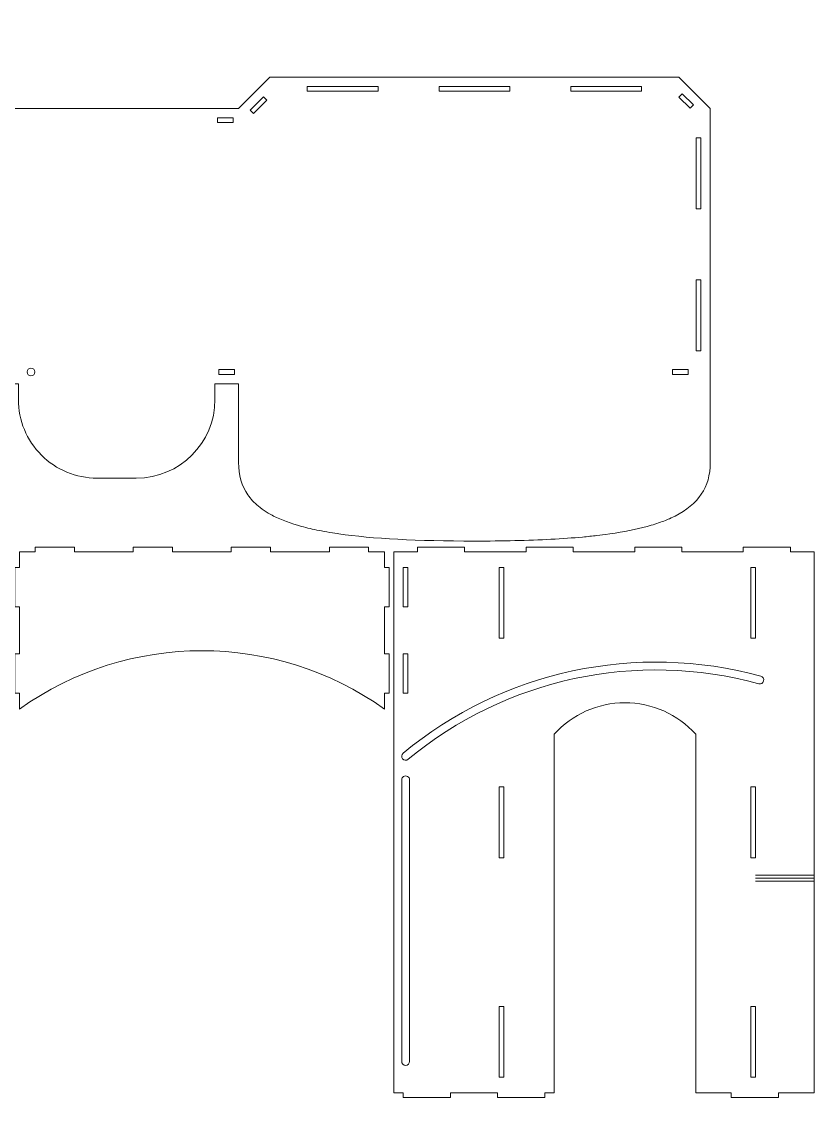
# Model space of a CAD drawing. Header units: millimetres. Extents: x -1649 to 1065, y -1734 to 2335.
# Drawn here: x -63 to 441, y -1734 to -1037 of the extents above; entities that cross this region are included whole.
import ezdxf

# ---------------------------------------------------------------- set-up
doc = ezdxf.new("R2010")
doc.units = ezdxf.units.MM
doc.header["$MEASUREMENT"] = 0
doc.layers.add('Camada 1', color=7, linetype='Continuous')

msp = doc.modelspace()

# ---------------------------------------------------------------- linework, layer by layer
at = {"layer": 'Camada 1', "color": 250, "lineweight": 20}
for points, knots in [([(-325.1535, -1056.6075), (-325.1535, -1056.6075), (-325.1535, -1336.6075), (-325.1535, -1336.6075), (-325.1535, -1336.6075), (-325.1535, -1336.6075), (-75.1535, -1336.6075), (-75.1535, -1336.6075), (-75.1535, -1336.6075), (-75.1535, -1336.6075), (-75.1535, -1266.6075), (-75.1535, -1266.6075), (-75.1535, -1266.6075), (-75.1535, -1266.6075), (-65.1535, -1266.6075), (-65.1535, -1266.6075), (-65.1535, -1266.6075), (-65.1535, -1266.6075), (-65.1535, -1276.6075), (-65.1535, -1276.6075), (-65.1535, -1276.6075), (-65.1535, -1289.8683), (-59.8857, -1302.586), (-50.5088, -1311.9628), (-50.5088, -1311.9628), (-41.132, -1321.3397), (-28.4143, -1326.6075), (-15.1535, -1326.6075), (-15.1535, -1326.6075), (-15.1535, -1326.6075), (9.8465, -1326.6075), (9.8465, -1326.6075), (9.8465, -1326.6075), (37.4606, -1326.6075), (59.8464, -1304.2219), (59.8465, -1276.6075), (59.8465, -1276.6075), (59.8465, -1276.6075), (59.8465, -1266.6075), (59.8465, -1266.6075), (59.8465, -1266.6075), (59.8465, -1266.6075), (74.8465, -1266.6075), (74.8465, -1266.6075), (74.8465, -1266.6075), (74.8465, -1266.6075), (74.8465, -1316.6075), (74.8465, -1316.6075), (74.8465, -1316.6075), (74.8465, -1324.575), (77.0438, -1331.7669), (80.6953, -1337.0981), (80.6953, -1337.0981), (82.5211, -1339.7637), (84.8057, -1342.2269), (87.5492, -1344.4876), (87.5492, -1344.4876), (90.2928, -1346.7484), (94.6837, -1349.4091), (97.1565, -1350.6625), (97.1565, -1350.6625), (102.1021, -1353.1694), (108.0316, -1355.3691), (114.945, -1357.2617), (114.945, -1357.2617), (118.4017, -1358.208), (122.1044, -1359.0776), (126.053, -1359.8703), (126.053, -1359.8703), (130.0017, -1360.6631), (135.98, -1361.6358), (138.6369, -1362.0182), (138.6369, -1362.0182), (159.8918, -1365.0777), (188.6283, -1366.6075), (224.8465, -1366.6075), (224.8465, -1366.6075), (242.9498, -1366.6075), (259.1843, -1366.2253), (273.5498, -1365.4608), (273.5498, -1365.4608), (280.7326, -1365.0785), (287.4482, -1364.6007), (293.6965, -1364.0274), (293.6965, -1364.0274), (296.8207, -1363.7407), (299.828, -1363.4301), (302.7186, -1363.0956), (302.7186, -1363.0956), (305.6092, -1362.7612), (306.6126, -1362.6575), (311.0399, -1362.0206), (311.0399, -1362.0206), (319.8945, -1360.7467), (327.7715, -1359.1675), (334.6711, -1357.2828), (334.6711, -1357.2828), (338.1209, -1356.3405), (341.3262, -1355.3218), (344.2873, -1354.2268), (344.2873, -1354.2268), (347.2483, -1353.1318), (348.7574, -1352.5699), (352.4371, -1350.7128), (352.4371, -1350.7128), (367.1562, -1343.2844), (374.8465, -1332.5677), (374.8465, -1316.6075), (374.8465, -1316.6075), (374.8465, -1316.6075), (374.8465, -1091.6075), (374.8465, -1091.6075), (374.8465, -1091.6075), (374.8465, -1091.6075), (354.8465, -1071.6075), (354.8465, -1071.6075), (354.8465, -1071.6075), (354.8465, -1071.6075), (94.8465, -1071.6075), (94.8465, -1071.6075), (94.8465, -1071.6075), (94.8465, -1071.6075), (74.8465, -1091.6075), (74.8465, -1091.6075), (74.8465, -1091.6075), (74.8465, -1091.6075), (-75.1535, -1091.6075), (-75.1535, -1091.6075), (-75.1535, -1091.6075), (-75.1535, -1091.6075), (-75.1535, -1056.6075), (-75.1535, -1056.6075), (-75.1535, -1056.6075), (-75.1535, -1056.6075), (-95.1535, -1036.6075), (-95.1535, -1036.6075), (-95.1535, -1036.6075), (-95.1535, -1036.6075), (-305.1535, -1036.6075), (-305.1535, -1036.6075), (-305.1535, -1036.6075), (-305.1535, -1036.6075), (-325.1535, -1056.6075), (-325.1535, -1056.6075)], [0, 0, 0, 0, 0.02702703, 0.02702703, 0.02702703, 0.02702703, 0.05405405, 0.05405405, 0.05405405, 0.05405405, 0.08108108, 0.08108108, 0.08108108, 0.08108108, 0.10810811, 0.10810811, 0.10810811, 0.10810811, 0.13513514, 0.13513514, 0.13513514, 0.13513514, 0.16216216, 0.16216216, 0.16216216, 0.16216216, 0.18918919, 0.18918919, 0.18918919, 0.18918919, 0.21621622, 0.21621622, 0.21621622, 0.21621622, 0.24324324, 0.24324324, 0.24324324, 0.24324324, 0.27027027, 0.27027027, 0.27027027, 0.27027027, 0.2972973, 0.2972973, 0.2972973, 0.2972973, 0.32432432, 0.32432432, 0.32432432, 0.32432432, 0.35135135, 0.35135135, 0.35135135, 0.35135135, 0.37837838, 0.37837838, 0.37837838, 0.37837838, 0.40540541, 0.40540541, 0.40540541, 0.40540541, 0.43243243, 0.43243243, 0.43243243, 0.43243243, 0.45945946, 0.45945946, 0.45945946, 0.45945946, 0.48648649, 0.48648649, 0.48648649, 0.48648649, 0.51351351, 0.51351351, 0.51351351, 0.51351351, 0.54054054, 0.54054054, 0.54054054, 0.54054054, 0.56756757, 0.56756757, 0.56756757, 0.56756757, 0.59459459, 0.59459459, 0.59459459, 0.59459459, 0.62162162, 0.62162162, 0.62162162, 0.62162162, 0.64864865, 0.64864865, 0.64864865, 0.64864865, 0.67567568, 0.67567568, 0.67567568, 0.67567568, 0.7027027, 0.7027027, 0.7027027, 0.7027027, 0.72972973, 0.72972973, 0.72972973, 0.72972973, 0.75675676, 0.75675676, 0.75675676, 0.75675676, 0.78378378, 0.78378378, 0.78378378, 0.78378378, 0.81081081, 0.81081081, 0.81081081, 0.81081081, 0.83783784, 0.83783784, 0.83783784, 0.83783784, 0.86486486, 0.86486486, 0.86486486, 0.86486486, 0.89189189, 0.89189189, 0.89189189, 0.89189189, 0.91891892, 0.91891892, 0.91891892, 0.91891892, 0.94594595, 0.94594595, 0.94594595, 0.94594595, 1, 1, 1, 1]), ([(163.5744, -1080.6075), (163.5744, -1080.6075), (118.5744, -1080.6075), (118.5744, -1080.6075), (118.5744, -1080.6075), (118.5744, -1080.6075), (118.5744, -1077.6075), (118.5744, -1077.6075), (118.5744, -1077.6075), (118.5744, -1077.6075), (163.5744, -1077.6075), (163.5744, -1077.6075), (163.5744, -1077.6075), (163.5744, -1077.6075), (163.5744, -1080.6075), (163.5744, -1080.6075)], [0, 0, 0, 0, 0.2, 0.2, 0.2, 0.2, 0.4, 0.4, 0.4, 0.4, 0.6, 0.6, 0.6, 0.6, 1, 1, 1, 1]), ([(247.3465, -1080.6075), (247.3465, -1080.6075), (202.3465, -1080.6075), (202.3465, -1080.6075), (202.3465, -1080.6075), (202.3465, -1080.6075), (202.3465, -1077.6075), (202.3465, -1077.6075), (202.3465, -1077.6075), (202.3465, -1077.6075), (247.3465, -1077.6075), (247.3465, -1077.6075), (247.3465, -1077.6075), (247.3465, -1077.6075), (247.3465, -1080.6075), (247.3465, -1080.6075)], [0, 0, 0, 0, 0.2, 0.2, 0.2, 0.2, 0.4, 0.4, 0.4, 0.4, 0.6, 0.6, 0.6, 0.6, 1, 1, 1, 1]), ([(331.1186, -1080.6075), (331.1186, -1080.6075), (286.1186, -1080.6075), (286.1186, -1080.6075), (286.1186, -1080.6075), (286.1186, -1080.6075), (286.1186, -1077.6075), (286.1186, -1077.6075), (286.1186, -1077.6075), (286.1186, -1077.6075), (331.1186, -1077.6075), (331.1186, -1077.6075), (331.1186, -1077.6075), (331.1186, -1077.6075), (331.1186, -1080.6075), (331.1186, -1080.6075)], [0, 0, 0, 0, 0.2, 0.2, 0.2, 0.2, 0.4, 0.4, 0.4, 0.4, 0.6, 0.6, 0.6, 0.6, 1, 1, 1, 1]), ([(82.2105, -1092.7288), (82.2105, -1092.7288), (90.6957, -1084.2435), (90.6957, -1084.2435), (90.6957, -1084.2435), (90.6957, -1084.2435), (92.8171, -1086.3649), (92.8171, -1086.3649), (92.8171, -1086.3649), (92.8171, -1086.3649), (84.3318, -1094.8501), (84.3318, -1094.8501), (84.3318, -1094.8501), (84.3318, -1094.8501), (82.2105, -1092.7288), (82.2105, -1092.7288)], [0, 0, 0, 0, 0.2, 0.2, 0.2, 0.2, 0.4, 0.4, 0.4, 0.4, 0.6, 0.6, 0.6, 0.6, 1, 1, 1, 1]), ([(362.0181, -1091.507), (362.0181, -1091.507), (354.947, -1084.4359), (354.947, -1084.4359), (354.947, -1084.4359), (354.947, -1084.4359), (357.0683, -1082.3146), (357.0683, -1082.3146), (357.0683, -1082.3146), (357.0683, -1082.3146), (364.1394, -1089.3857), (364.1394, -1089.3857), (364.1394, -1089.3857), (364.1394, -1089.3857), (362.0181, -1091.507), (362.0181, -1091.507)], [0, 0, 0, 0, 0.2, 0.2, 0.2, 0.2, 0.4, 0.4, 0.4, 0.4, 0.6, 0.6, 0.6, 0.6, 1, 1, 1, 1]), ([(61.4531, -1100.6075), (61.4531, -1100.6075), (61.4531, -1097.6075), (61.4531, -1097.6075), (61.4531, -1097.6075), (61.4531, -1097.6075), (71.4531, -1097.6075), (71.4531, -1097.6075), (71.4531, -1097.6075), (71.4531, -1097.6075), (71.4531, -1100.6075), (71.4531, -1100.6075), (71.4531, -1100.6075), (71.4531, -1100.6075), (61.4531, -1100.6075), (61.4531, -1100.6075)], [0, 0, 0, 0, 0.2, 0.2, 0.2, 0.2, 0.4, 0.4, 0.4, 0.4, 0.6, 0.6, 0.6, 0.6, 1, 1, 1, 1]), ([(368.8465, -1155.3354), (368.8465, -1155.3354), (365.8465, -1155.3354), (365.8465, -1155.3354), (365.8465, -1155.3354), (365.8465, -1155.3354), (365.8465, -1110.3354), (365.8465, -1110.3354), (365.8465, -1110.3354), (365.8465, -1110.3354), (368.8465, -1110.3354), (368.8465, -1110.3354), (368.8465, -1110.3354), (368.8465, -1110.3354), (368.8465, -1155.3354), (368.8465, -1155.3354)], [0, 0, 0, 0, 0.2, 0.2, 0.2, 0.2, 0.4, 0.4, 0.4, 0.4, 0.6, 0.6, 0.6, 0.6, 1, 1, 1, 1]), ([(365.8465, -1245.6075), (365.8465, -1245.6075), (365.8465, -1200.6075), (365.8465, -1200.6075), (365.8465, -1200.6075), (365.8465, -1200.6075), (368.8465, -1200.6075), (368.8465, -1200.6075), (368.8465, -1200.6075), (368.8465, -1200.6075), (368.8465, -1245.6075), (368.8465, -1245.6075), (368.8465, -1245.6075), (368.8465, -1245.6075), (365.8465, -1245.6075), (365.8465, -1245.6075)], [0, 0, 0, 0, 0.2, 0.2, 0.2, 0.2, 0.4, 0.4, 0.4, 0.4, 0.6, 0.6, 0.6, 0.6, 1, 1, 1, 1]), ([(-57.1535, -1256.6075), (-55.7728, -1256.6075), (-54.6535, -1257.7268), (-54.6535, -1259.1075), (-54.6535, -1259.1075), (-54.6535, -1260.4882), (-55.7728, -1261.6075), (-57.1535, -1261.6075), (-57.1535, -1261.6075), (-58.5342, -1261.6075), (-59.6535, -1260.4882), (-59.6535, -1259.1075), (-59.6535, -1259.1075), (-59.6535, -1257.7268), (-58.5342, -1256.6075), (-57.1535, -1256.6075)], [0, 0, 0, 0, 0.2, 0.2, 0.2, 0.2, 0.4, 0.4, 0.4, 0.4, 0.6, 0.6, 0.6, 0.6, 1, 1, 1, 1]), ([(62.3465, -1257.6075), (62.3465, -1257.6075), (72.3465, -1257.6075), (72.3465, -1257.6075), (72.3465, -1257.6075), (72.3465, -1257.6075), (72.3465, -1260.6075), (72.3465, -1260.6075), (72.3465, -1260.6075), (72.3465, -1260.6075), (62.3465, -1260.6075), (62.3465, -1260.6075), (62.3465, -1260.6075), (62.3465, -1260.6075), (62.3465, -1257.6075), (62.3465, -1257.6075)], [0, 0, 0, 0, 0.2, 0.2, 0.2, 0.2, 0.4, 0.4, 0.4, 0.4, 0.6, 0.6, 0.6, 0.6, 1, 1, 1, 1]), ([(350.8465, -1257.6075), (350.8465, -1257.6075), (360.8465, -1257.6075), (360.8465, -1257.6075), (360.8465, -1257.6075), (360.8465, -1257.6075), (360.8465, -1260.6075), (360.8465, -1260.6075), (360.8465, -1260.6075), (360.8465, -1260.6075), (350.8465, -1260.6075), (350.8465, -1260.6075), (350.8465, -1260.6075), (350.8465, -1260.6075), (350.8465, -1257.6075), (350.8465, -1257.6075)], [0, 0, 0, 0, 0.2, 0.2, 0.2, 0.2, 0.4, 0.4, 0.4, 0.4, 0.6, 0.6, 0.6, 0.6, 1, 1, 1, 1]), ([(-64.4038, -1473.3643), (5.0291, -1423.9287), (98.1633, -1423.9287), (167.5962, -1473.3643), (167.5962, -1473.3643), (167.5962, -1473.3643), (167.5962, -1463.3643), (167.5962, -1463.3643), (167.5962, -1463.3643), (167.5962, -1463.3643), (170.5962, -1463.3643), (170.5962, -1463.3643), (170.5962, -1463.3643), (170.5962, -1463.3643), (170.5962, -1438.3643), (170.5962, -1438.3643), (170.5962, -1438.3643), (170.5962, -1438.3643), (167.5962, -1438.3643), (167.5962, -1438.3643), (167.5962, -1438.3643), (167.5962, -1438.3643), (167.5962, -1408.3643), (167.5962, -1408.3643), (167.5962, -1408.3643), (167.5962, -1408.3643), (170.5962, -1408.3643), (170.5962, -1408.3643), (170.5962, -1408.3643), (170.5962, -1408.3643), (170.5962, -1383.3643), (170.5962, -1383.3643), (170.5962, -1383.3643), (170.5962, -1383.3643), (167.5962, -1383.3643), (167.5962, -1383.3643), (167.5962, -1383.3643), (167.5962, -1383.3643), (167.5962, -1373.3643), (167.5962, -1373.3643), (167.5962, -1373.3643), (167.5962, -1373.3643), (157.5962, -1373.3643), (157.5962, -1373.3643), (157.5962, -1373.3643), (157.5962, -1373.3643), (157.5962, -1370.3643), (157.5962, -1370.3643), (157.5962, -1370.3643), (157.5962, -1370.3643), (132.5962, -1370.3643), (132.5962, -1370.3643), (132.5962, -1370.3643), (132.5962, -1370.3643), (132.5962, -1373.3643), (132.5962, -1373.3643), (132.5962, -1373.3643), (132.5962, -1373.3643), (95.2629, -1373.3643), (95.2629, -1373.3643), (95.2629, -1373.3643), (95.2629, -1373.3643), (95.2629, -1370.3643), (95.2629, -1370.3643), (95.2629, -1370.3643), (95.2629, -1370.3643), (70.2629, -1370.3643), (70.2629, -1370.3643), (70.2629, -1370.3643), (70.2629, -1370.3643), (70.2629, -1373.3643), (70.2629, -1373.3643), (70.2629, -1373.3643), (70.2629, -1373.3643), (32.9295, -1373.3643), (32.9295, -1373.3643), (32.9295, -1373.3643), (32.9295, -1373.3643), (32.9295, -1370.3643), (32.9295, -1370.3643), (32.9295, -1370.3643), (32.9295, -1370.3643), (7.9295, -1370.3643), (7.9295, -1370.3643), (7.9295, -1370.3643), (7.9295, -1370.3643), (7.9295, -1373.3643), (7.9295, -1373.3643), (7.9295, -1373.3643), (7.9295, -1373.3643), (-29.4038, -1373.3643), (-29.4038, -1373.3643), (-29.4038, -1373.3643), (-29.4038, -1373.3643), (-29.4038, -1370.3643), (-29.4038, -1370.3643), (-29.4038, -1370.3643), (-29.4038, -1370.3643), (-54.4038, -1370.3643), (-54.4038, -1370.3643), (-54.4038, -1370.3643), (-54.4038, -1370.3643), (-54.4038, -1373.3643), (-54.4038, -1373.3643), (-54.4038, -1373.3643), (-54.4038, -1373.3643), (-64.4038, -1373.3643), (-64.4038, -1373.3643), (-64.4038, -1373.3643), (-64.4038, -1373.3643), (-64.4038, -1383.3643), (-64.4038, -1383.3643), (-64.4038, -1383.3643), (-64.4038, -1383.3643), (-67.4038, -1383.3643), (-67.4038, -1383.3643), (-67.4038, -1383.3643), (-67.4038, -1383.3643), (-67.4038, -1408.3643), (-67.4038, -1408.3643), (-67.4038, -1408.3643), (-67.4038, -1408.3643), (-64.4038, -1408.3643), (-64.4038, -1408.3643), (-64.4038, -1408.3643), (-64.4038, -1408.3643), (-64.4038, -1438.3643), (-64.4038, -1438.3643), (-64.4038, -1438.3643), (-64.4038, -1438.3643), (-67.4038, -1438.3643), (-67.4038, -1438.3643), (-67.4038, -1438.3643), (-67.4038, -1438.3643), (-67.4038, -1463.3643), (-67.4038, -1463.3643), (-67.4038, -1463.3643), (-67.4038, -1463.3643), (-64.4038, -1463.3643), (-64.4038, -1463.3643), (-64.4038, -1463.3643), (-64.4038, -1463.3643), (-64.4038, -1473.3643), (-64.4038, -1473.3643)], [0, 0, 0, 0, 0.02702703, 0.02702703, 0.02702703, 0.02702703, 0.05405405, 0.05405405, 0.05405405, 0.05405405, 0.08108108, 0.08108108, 0.08108108, 0.08108108, 0.10810811, 0.10810811, 0.10810811, 0.10810811, 0.13513514, 0.13513514, 0.13513514, 0.13513514, 0.16216216, 0.16216216, 0.16216216, 0.16216216, 0.18918919, 0.18918919, 0.18918919, 0.18918919, 0.21621622, 0.21621622, 0.21621622, 0.21621622, 0.24324324, 0.24324324, 0.24324324, 0.24324324, 0.27027027, 0.27027027, 0.27027027, 0.27027027, 0.2972973, 0.2972973, 0.2972973, 0.2972973, 0.32432432, 0.32432432, 0.32432432, 0.32432432, 0.35135135, 0.35135135, 0.35135135, 0.35135135, 0.37837838, 0.37837838, 0.37837838, 0.37837838, 0.40540541, 0.40540541, 0.40540541, 0.40540541, 0.43243243, 0.43243243, 0.43243243, 0.43243243, 0.45945946, 0.45945946, 0.45945946, 0.45945946, 0.48648649, 0.48648649, 0.48648649, 0.48648649, 0.51351351, 0.51351351, 0.51351351, 0.51351351, 0.54054054, 0.54054054, 0.54054054, 0.54054054, 0.56756757, 0.56756757, 0.56756757, 0.56756757, 0.59459459, 0.59459459, 0.59459459, 0.59459459, 0.62162162, 0.62162162, 0.62162162, 0.62162162, 0.64864865, 0.64864865, 0.64864865, 0.64864865, 0.67567568, 0.67567568, 0.67567568, 0.67567568, 0.7027027, 0.7027027, 0.7027027, 0.7027027, 0.72972973, 0.72972973, 0.72972973, 0.72972973, 0.75675676, 0.75675676, 0.75675676, 0.75675676, 0.78378378, 0.78378378, 0.78378378, 0.78378378, 0.81081081, 0.81081081, 0.81081081, 0.81081081, 0.83783784, 0.83783784, 0.83783784, 0.83783784, 0.86486486, 0.86486486, 0.86486486, 0.86486486, 0.89189189, 0.89189189, 0.89189189, 0.89189189, 0.91891892, 0.91891892, 0.91891892, 0.91891892, 0.94594595, 0.94594595, 0.94594595, 0.94594595, 1, 1, 1, 1]), ([(275.5962, -1717.3643), (275.5962, -1717.3643), (275.5962, -1489.3643), (275.5962, -1489.3643), (275.5962, -1489.3643), (287.0911, -1476.6314), (303.4422, -1469.3643), (320.5962, -1469.3643), (320.5962, -1469.3643), (337.7502, -1469.3643), (354.1012, -1476.6314), (365.5962, -1489.3643), (365.5962, -1489.3643), (365.5962, -1489.3643), (365.5962, -1717.3643), (365.5962, -1717.3643), (365.5962, -1717.3643), (365.5962, -1717.3643), (388.2322, -1717.3643), (388.2322, -1717.3643), (388.2322, -1717.3643), (388.2322, -1717.3643), (388.2322, -1720.3643), (388.2322, -1720.3643), (388.2322, -1720.3643), (388.2322, -1720.3643), (418.2322, -1720.3643), (418.2322, -1720.3643), (418.2322, -1720.3643), (418.2322, -1720.3643), (418.2322, -1717.3643), (418.2322, -1717.3643), (418.2322, -1717.3643), (418.2322, -1717.3643), (440.8682, -1717.3643), (440.8682, -1717.3643), (440.8682, -1717.3643), (440.8682, -1440.0161), (440.8682, -1733.9876), (440.8682, -1373.3643), (440.8682, -1373.3643), (440.8682, -1373.3643), (425.8682, -1373.3643), (425.8682, -1373.3643), (425.8682, -1373.3643), (425.8682, -1373.3643), (425.8682, -1370.3643), (425.8682, -1370.3643), (425.8682, -1370.3643), (425.8682, -1370.3643), (395.8682, -1370.3643), (395.8682, -1370.3643), (395.8682, -1370.3643), (395.8682, -1370.3643), (395.8682, -1373.3643), (395.8682, -1373.3643), (395.8682, -1373.3643), (395.8682, -1373.3643), (356.7775, -1373.3643), (356.7775, -1373.3643), (356.7775, -1373.3643), (356.7775, -1373.3643), (356.7775, -1370.3643), (356.7775, -1370.3643), (356.7775, -1370.3643), (356.7775, -1370.3643), (326.7775, -1370.3643), (326.7775, -1370.3643), (326.7775, -1370.3643), (326.7775, -1370.3643), (326.7775, -1373.3643), (326.7775, -1373.3643), (326.7775, -1373.3643), (326.7775, -1373.3643), (287.6869, -1373.3643), (287.6869, -1373.3643), (287.6869, -1373.3643), (287.6869, -1373.3643), (287.6869, -1370.3643), (287.6869, -1370.3643), (287.6869, -1370.3643), (287.6869, -1370.3643), (257.6869, -1370.3643), (257.6869, -1370.3643), (257.6869, -1370.3643), (257.6869, -1370.3643), (257.6869, -1373.3643), (257.6869, -1373.3643), (257.6869, -1373.3643), (257.6869, -1373.3643), (218.5962, -1373.3643), (218.5962, -1373.3643), (218.5962, -1373.3643), (218.5962, -1373.3643), (218.5962, -1370.3643), (218.5962, -1370.3643), (218.5962, -1370.3643), (218.5962, -1370.3643), (188.5962, -1370.3643), (188.5962, -1370.3643), (188.5962, -1370.3643), (188.5962, -1370.3643), (188.5962, -1373.3643), (188.5962, -1373.3643), (188.5962, -1373.3643), (188.5962, -1373.3643), (173.5962, -1373.3643), (173.5962, -1373.3643), (173.5962, -1373.3643), (173.5962, -1373.3643), (173.5962, -1717.3643), (173.5962, -1717.3643), (173.5962, -1717.3643), (173.5962, -1717.3643), (179.5962, -1717.3643), (179.5962, -1717.3643), (179.5962, -1717.3643), (179.5962, -1717.3643), (179.5962, -1720.3643), (179.5962, -1720.3643), (179.5962, -1720.3643), (179.5962, -1720.3643), (209.5962, -1720.3643), (209.5962, -1720.3643), (209.5962, -1720.3643), (209.5962, -1720.3643), (209.5962, -1717.3643), (209.5962, -1717.3643), (209.5962, -1717.3643), (209.5962, -1717.3643), (239.5962, -1717.3643), (239.5962, -1717.3643), (239.5962, -1717.3643), (239.5962, -1717.3643), (239.5962, -1720.3643), (239.5962, -1720.3643), (239.5962, -1720.3643), (239.5962, -1720.3643), (269.5962, -1720.3643), (269.5962, -1720.3643), (269.5962, -1720.3643), (269.5962, -1720.3643), (269.5962, -1717.3643), (269.5962, -1717.3643), (269.5962, -1717.3643), (269.5962, -1717.3643), (275.5962, -1717.3643), (275.5962, -1717.3643)], [0, 0, 0, 0, 0.02631579, 0.02631579, 0.02631579, 0.02631579, 0.05263158, 0.05263158, 0.05263158, 0.05263158, 0.07894737, 0.07894737, 0.07894737, 0.07894737, 0.10526316, 0.10526316, 0.10526316, 0.10526316, 0.13157895, 0.13157895, 0.13157895, 0.13157895, 0.15789474, 0.15789474, 0.15789474, 0.15789474, 0.18421053, 0.18421053, 0.18421053, 0.18421053, 0.21052632, 0.21052632, 0.21052632, 0.21052632, 0.23684211, 0.23684211, 0.23684211, 0.23684211, 0.26315789, 0.26315789, 0.26315789, 0.26315789, 0.28947368, 0.28947368, 0.28947368, 0.28947368, 0.31578947, 0.31578947, 0.31578947, 0.31578947, 0.34210526, 0.34210526, 0.34210526, 0.34210526, 0.36842105, 0.36842105, 0.36842105, 0.36842105, 0.39473684, 0.39473684, 0.39473684, 0.39473684, 0.42105263, 0.42105263, 0.42105263, 0.42105263, 0.44736842, 0.44736842, 0.44736842, 0.44736842, 0.47368421, 0.47368421, 0.47368421, 0.47368421, 0.5, 0.5, 0.5, 0.5, 0.52631579, 0.52631579, 0.52631579, 0.52631579, 0.55263158, 0.55263158, 0.55263158, 0.55263158, 0.57894737, 0.57894737, 0.57894737, 0.57894737, 0.60526316, 0.60526316, 0.60526316, 0.60526316, 0.63157895, 0.63157895, 0.63157895, 0.63157895, 0.65789474, 0.65789474, 0.65789474, 0.65789474, 0.68421053, 0.68421053, 0.68421053, 0.68421053, 0.71052632, 0.71052632, 0.71052632, 0.71052632, 0.73684211, 0.73684211, 0.73684211, 0.73684211, 0.76315789, 0.76315789, 0.76315789, 0.76315789, 0.78947368, 0.78947368, 0.78947368, 0.78947368, 0.81578947, 0.81578947, 0.81578947, 0.81578947, 0.84210526, 0.84210526, 0.84210526, 0.84210526, 0.86842105, 0.86842105, 0.86842105, 0.86842105, 0.89473684, 0.89473684, 0.89473684, 0.89473684, 0.92105263, 0.92105263, 0.92105263, 0.92105263, 0.94736842, 0.94736842, 0.94736842, 0.94736842, 1, 1, 1, 1]), ([(182.5962, -1408.3643), (182.5962, -1408.3643), (179.5962, -1408.3643), (179.5962, -1408.3643), (179.5962, -1408.3643), (179.5962, -1408.3643), (179.5962, -1383.3643), (179.5962, -1383.3643), (179.5962, -1383.3643), (179.5962, -1383.3643), (182.5962, -1383.3643), (182.5962, -1383.3643), (182.5962, -1383.3643), (182.5962, -1383.3643), (182.5962, -1408.3643), (182.5962, -1408.3643)], [0, 0, 0, 0, 0.2, 0.2, 0.2, 0.2, 0.4, 0.4, 0.4, 0.4, 0.6, 0.6, 0.6, 0.6, 1, 1, 1, 1]), ([(240.5962, -1428.3643), (240.5962, -1428.3643), (240.5962, -1383.3643), (240.5962, -1383.3643), (240.5962, -1383.3643), (240.5962, -1383.3643), (243.5962, -1383.3643), (243.5962, -1383.3643), (243.5962, -1383.3643), (243.5962, -1383.3643), (243.5962, -1428.3643), (243.5962, -1428.3643), (243.5962, -1428.3643), (243.5962, -1428.3643), (240.5962, -1428.3643), (240.5962, -1428.3643)], [0, 0, 0, 0, 0.2, 0.2, 0.2, 0.2, 0.4, 0.4, 0.4, 0.4, 0.6, 0.6, 0.6, 0.6, 1, 1, 1, 1]), ([(400.5962, -1428.3643), (400.5962, -1428.3643), (400.5962, -1383.3643), (400.5962, -1383.3643), (400.5962, -1383.3643), (400.5962, -1383.3643), (403.5962, -1383.3643), (403.5962, -1383.3643), (403.5962, -1383.3643), (403.5962, -1383.3643), (403.5962, -1428.3643), (403.5962, -1428.3643), (403.5962, -1428.3643), (403.5962, -1428.3643), (400.5962, -1428.3643), (400.5962, -1428.3643)], [0, 0, 0, 0, 0.2, 0.2, 0.2, 0.2, 0.4, 0.4, 0.4, 0.4, 0.6, 0.6, 0.6, 0.6, 1, 1, 1, 1]), ([(405.7412, -1457.2641), (328.0058, -1436.0034), (244.7868, -1453.9218), (182.6897, -1505.2906), (182.6897, -1505.2906), (181.6258, -1506.1707), (180.0499, -1506.0217), (179.1698, -1504.9578), (179.1698, -1504.9578), (178.2898, -1503.8939), (178.4388, -1502.3181), (179.5026, -1501.438), (179.5026, -1501.438), (242.8542, -1449.0314), (327.7545, -1430.751), (407.0603, -1452.4412), (407.0603, -1452.4412), (408.3921, -1452.8055), (409.1764, -1454.1804), (408.8122, -1455.5122), (408.8122, -1455.5122), (408.4479, -1456.844), (407.073, -1457.6283), (405.7412, -1457.2641)], [0, 0, 0, 0, 0.14285714, 0.14285714, 0.14285714, 0.14285714, 0.28571429, 0.28571429, 0.28571429, 0.28571429, 0.42857143, 0.42857143, 0.42857143, 0.42857143, 0.57142857, 0.57142857, 0.57142857, 0.57142857, 0.71428571, 0.71428571, 0.71428571, 0.71428571, 1, 1, 1, 1]), ([(182.5962, -1438.3643), (182.5962, -1438.3643), (182.5962, -1463.3643), (182.5962, -1463.3643), (182.5962, -1463.3643), (182.5962, -1463.3643), (179.5962, -1463.3643), (179.5962, -1463.3643), (179.5962, -1463.3643), (179.5962, -1463.3643), (179.5962, -1438.3643), (179.5962, -1438.3643), (179.5962, -1438.3643), (179.5962, -1438.3643), (182.5962, -1438.3643), (182.5962, -1438.3643)], [0, 0, 0, 0, 0.2, 0.2, 0.2, 0.2, 0.4, 0.4, 0.4, 0.4, 0.6, 0.6, 0.6, 0.6, 1, 1, 1, 1]), ([(183.5962, -1518.3643), (183.5962, -1518.3643), (183.5962, -1697.3643), (183.5962, -1697.3643), (183.5962, -1697.3643), (183.5962, -1698.745), (182.4769, -1699.8643), (181.0962, -1699.8643), (181.0962, -1699.8643), (179.7154, -1699.8643), (178.5962, -1698.745), (178.5962, -1697.3643), (178.5962, -1697.3643), (178.5962, -1697.3643), (178.5962, -1518.3643), (178.5962, -1518.3643), (178.5962, -1518.3643), (178.5962, -1517.4711), (179.0727, -1516.6458), (179.8462, -1516.1992), (179.8462, -1516.1992), (180.6197, -1515.7527), (181.5727, -1515.7527), (182.3462, -1516.1992), (182.3462, -1516.1992), (183.1197, -1516.6458), (183.5962, -1517.4711), (183.5962, -1518.3643)], [0, 0, 0, 0, 0.125, 0.125, 0.125, 0.125, 0.25, 0.25, 0.25, 0.25, 0.375, 0.375, 0.375, 0.375, 0.5, 0.5, 0.5, 0.5, 0.625, 0.625, 0.625, 0.625, 0.75, 0.75, 0.75, 0.75, 1, 1, 1, 1]), ([(240.5962, -1567.8643), (240.5962, -1567.8643), (240.5962, -1522.8643), (240.5962, -1522.8643), (240.5962, -1522.8643), (240.5962, -1522.8643), (243.5962, -1522.8643), (243.5962, -1522.8643), (243.5962, -1522.8643), (243.5962, -1522.8643), (243.5962, -1567.8643), (243.5962, -1567.8643), (243.5962, -1567.8643), (243.5962, -1567.8643), (240.5962, -1567.8643), (240.5962, -1567.8643)], [0, 0, 0, 0, 0.2, 0.2, 0.2, 0.2, 0.4, 0.4, 0.4, 0.4, 0.6, 0.6, 0.6, 0.6, 1, 1, 1, 1]), ([(400.5962, -1567.8643), (400.5962, -1567.8643), (400.5962, -1522.8643), (400.5962, -1522.8643), (400.5962, -1522.8643), (400.5962, -1522.8643), (403.5962, -1522.8643), (403.5962, -1522.8643), (403.5962, -1522.8643), (403.5962, -1522.8643), (403.5962, -1567.8643), (403.5962, -1567.8643), (403.5962, -1567.8643), (403.5962, -1567.8643), (400.5962, -1567.8643), (400.5962, -1567.8643)], [0, 0, 0, 0, 0.2, 0.2, 0.2, 0.2, 0.4, 0.4, 0.4, 0.4, 0.6, 0.6, 0.6, 0.6, 1, 1, 1, 1]), ([(240.5962, -1707.3643), (240.5962, -1707.3643), (240.5962, -1662.3643), (240.5962, -1662.3643), (240.5962, -1662.3643), (240.5962, -1662.3643), (243.5962, -1662.3643), (243.5962, -1662.3643), (243.5962, -1662.3643), (243.5962, -1662.3643), (243.5962, -1707.3643), (243.5962, -1707.3643), (243.5962, -1707.3643), (243.5962, -1707.3643), (240.5962, -1707.3643), (240.5962, -1707.3643)], [0, 0, 0, 0, 0.2, 0.2, 0.2, 0.2, 0.4, 0.4, 0.4, 0.4, 0.6, 0.6, 0.6, 0.6, 1, 1, 1, 1]), ([(400.5962, -1707.3643), (400.5962, -1707.3643), (400.5962, -1662.3643), (400.5962, -1662.3643), (400.5962, -1662.3643), (400.5962, -1662.3643), (403.5962, -1662.3643), (403.5962, -1662.3643), (403.5962, -1662.3643), (403.5962, -1662.3643), (403.5962, -1707.3643), (403.5962, -1707.3643), (403.5962, -1707.3643), (403.5962, -1707.3643), (400.5962, -1707.3643), (400.5962, -1707.3643)], [0, 0, 0, 0, 0.2, 0.2, 0.2, 0.2, 0.4, 0.4, 0.4, 0.4, 0.6, 0.6, 0.6, 0.6, 1, 1, 1, 1])]:
    msp.add_open_spline(points, degree=3, knots=knots, dxfattribs=at)
at = {"layer": 'Camada 1', "color": 240, "lineweight": 20}
for points in [[(440.8682, -1578.8643), (440.8682, -1578.8643), (403.5962, -1578.8643), (403.5962, -1578.8643)], [(440.8682, -1580.8643), (440.8682, -1580.8643), (403.5962, -1580.8643), (403.5962, -1580.8643)], [(440.8682, -1582.8643), (440.8682, -1582.8643), (403.5962, -1582.8643), (403.5962, -1582.8643)]]:
    msp.add_open_spline(points, degree=3, dxfattribs=at)

doc.saveas('drawing.dxf')
